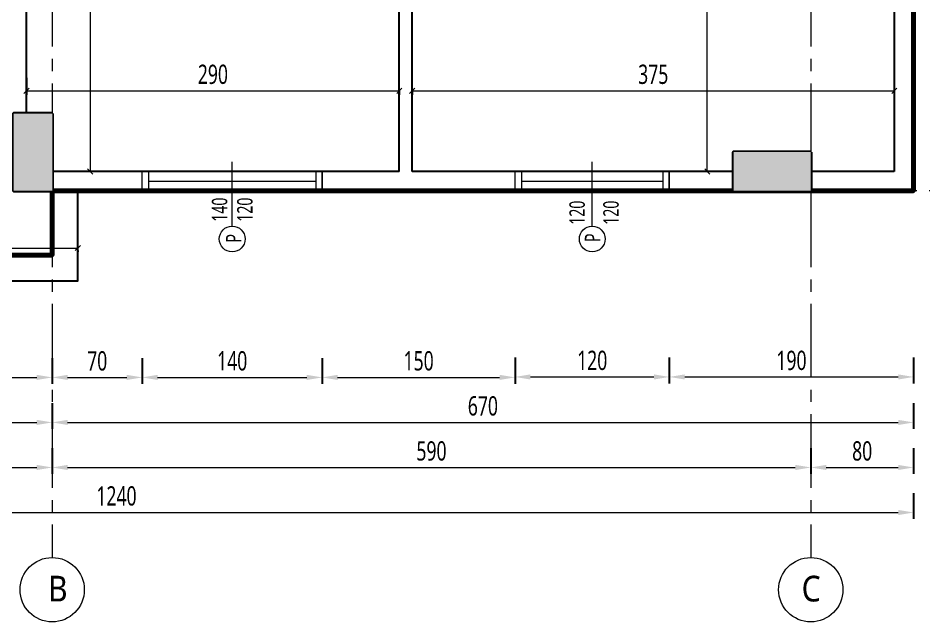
# Model space of a CAD drawing. Header units: metres. Extents: x 14968 to 56958, y -40276 to -31129.
# Drawn here: x 33720 to 34425, y -36730 to -36261 of the extents above; entities that cross this region are included whole.
import ezdxf
from ezdxf.enums import TextEntityAlignment as Align

# ---------------------------------------------------------------- set-up
doc = ezdxf.new("R2010")
doc.units = ezdxf.units.M
doc.linetypes.add('CENTER2', pattern=[28.575, 19.05, -3.175, 3.175, -3.175])
doc.layers.get('Defpoints').update_dxf_attribs({"lineweight": 9})
for name, color, linetype, lineweight, true_color in [('A AKS', 7, 'CENTER2', 9, 0x848484), ('A AKS DAİRE', 7, 'Continuous', 9, 0x848484), ('A AKS YAZI', 7, 'CENTER2', 9, 0x848484)]:
    doc.layers.add(name, color=color, linetype=linetype, lineweight=lineweight, true_color=true_color)
doc.layers.add('A ALAN BRÜT', color=5, linetype='Continuous', lineweight=60, plot=False)
doc.layers.add('A ALAN NET', color=140, linetype='Continuous', lineweight=13, plot=False)
for name, color, linetype, lineweight in [('A DUVAR', 7, 'Continuous', 25), ('A KOLON', 1, 'Continuous', 50), ('A KOLON TARAMA', 1, 'Continuous', 15), ('A PENCERE', 140, 'Continuous', 9), ('A ÖLÇÜ DIŞ', 31, 'Continuous', 13), ('A ÖLÇÜ İÇ', 31, 'Continuous', 13)]:
    doc.layers.add(name, color=color, linetype=linetype, lineweight=lineweight)
doc.styles.add('HİB Segoe Semilight .7', font='segoeuisl.ttf', dxfattribs={"width": 0.7})
doc.styles.add('HİB Segoe Semilight .95', font='segoeuisl.ttf', dxfattribs={"width": 0.9})
doc.dimstyles.new('HİB DIŞ', dxfattribs={"dimtxt": 15, "dimasz": 12, "dimexe": 5, "dimexo": 30, "dimgap": 5, "dimtad": 1, "dimdec": 0, "dimzin": 0, "dimdsep": 46, "dimtxsty": 'HİB Segoe Semilight .7', "dimcen": 0.09, "dimclrd": 256, "dimclre": 256, "dimclrt": 256, "dimadec": 0, "dimazin": 0, "dimtfac": 1, "dimtdec": 4, "dimtix": 1, "dimtmove": 0, "dimatfit": 3, "dimfxl": 15, "dimfxlon": 1, "dimtvp": 1, "dimtolj": 1, "dimtzin": 0, "dimlwd": -1, "dimlwe": -3, "dimarcsym": 0})
doc.dimstyles.new('HİB İÇ', dxfattribs={"dimtxt": 15, "dimasz": 18, "dimexe": 3, "dimexo": 10, "dimgap": 5, "dimtad": 1, "dimdec": 0, "dimzin": 0, "dimdsep": 46, "dimtxsty": 'HİB Segoe Semilight .7', "dimblk": 'NONE', "dimblk1": 'NONE', "dimblk2": 'NONE', "dimtsz": 2, "dimcen": 0.09, "dimclrd": 256, "dimclre": 256, "dimclrt": 256, "dimadec": 0, "dimazin": 0, "dimtfac": 1, "dimtdec": 4, "dimtix": 1, "dimtofl": 0, "dimtmove": 0, "dimatfit": 3, "dimfxl": 10, "dimfxlon": 1, "dimtvp": 1, "dimtolj": 1, "dimtzin": 0, "dimlwd": -1, "dimlwe": -3, "dimarcsym": 0})

# ---------------------------------------------------------------- blocks, each defined once
blk = doc.blocks.new('*D100')
at = {"layer": 'A ÖLÇÜ DIŞ', "lineweight": -3, "ltscale": 0.5}
for p, q in [((34492.9, -36064.94), (34512.9, -36064.94)), ((34492.9, -36394.94), (34512.9, -36394.94))]:
    blk.add_line(p, q, dxfattribs=at)
at = {"layer": 'A ÖLÇÜ DIŞ', "ltscale": 0.5}
blk.add_line((34507.9, -36382.94), (34507.9, -36076.94), dxfattribs=at)
at = {"layer": 'A ÖLÇÜ DIŞ'}
for points in [[(34509.9, -36076.94), (34505.9, -36076.94), (34507.9, -36064.94)], [(34505.9, -36382.94), (34509.9, -36382.94), (34507.9, -36394.94)]]:
    blk.add_solid(points, dxfattribs=at)
at = {"layer": 'Defpoints', "color": 0}
for p in [(34416.7, -36064.94), (34507.9, -36064.94), (34416.7, -36394.94)]:
    blk.add_point(p, dxfattribs=at)
at = {"layer": 'A ÖLÇÜ DIŞ', "ltscale": 0.5, "insert": (34495.14, -36229.94), "char_height": 15, "attachment_point": 5, "rotation": 90, "style": 'HİB Segoe Semilight .7'}
blk.add_mtext('\\A1;330', dxfattribs=at)
blk = doc.blocks.new('PEN 120x140')
at = {"layer": 'A PENCERE'}
for p, q in [((215.29, 71.44), (215.29, 211.44)), ((215.29, 211.44), (230.29, 211.44)), ((230.29, 211.44), (230.29, 71.44)), ((222.79, 206.44), (222.79, 76.44)), ((230.29, 71.44), (215.29, 71.44))]:
    blk.add_line(p, q, dxfattribs=at)
at = {"layer": 'A PENCERE', "color": 7}
blk.add_line((187.79, 141.44), (237.79, 141.44), dxfattribs=at)
at = {"layer": 'A PENCERE'}
for points in [[(230.29, 211.44), (230.29, 206.44), (215.29, 206.44), (215.29, 211.44)], [(230.29, 71.44), (230.29, 76.44), (215.29, 76.44), (215.29, 71.44)]]:
    blk.add_lwpolyline(points, close=True, dxfattribs=at)
at = {"layer": 'A PENCERE', "color": 7}
blk.add_circle((177.79, 141.44), 10, dxfattribs=at)
at = {"layer": 'A PENCERE', "color": 7, "style": 'HİB Segoe Semilight .7', "width": 0.7}
for tag, p in [('GEN', (200.59, 145.27)), ('P', (178.35, 134.26)), ('YÜK', (200.59, 125.61))]:
    blk.add_attdef(tag, text='', height=12, dxfattribs=at).set_placement(p, align=Align.CENTER)
blk = doc.blocks.new('*D58')
at = {"layer": 'A ÖLÇÜ İÇ', "lineweight": -3, "ltscale": 0.5}
for p, q in [((33726.7, -36307.29), (33726.7, -36320.29)), ((34016.7, -36317.29), (34016.7, -36320.29))]:
    blk.add_line(p, q, dxfattribs=at)
at = {"layer": 'A ÖLÇÜ İÇ', "ltscale": 0.5}
for p, q in [((33728.7, -36315.29), (33724.7, -36319.29)), ((34014.7, -36319.29), (34018.7, -36315.29)), ((33726.7, -36317.29), (34016.7, -36317.29))]:
    blk.add_line(p, q, dxfattribs=at)
at = {"layer": 'Defpoints', "color": 0}
for p in [(33726.7, -36288.29), (34016.7, -36307.29), (34016.7, -36317.29)]:
    blk.add_point(p, dxfattribs=at)
at = {"layer": 'A ÖLÇÜ İÇ', "ltscale": 0.5, "insert": (33871.7, -36304.53), "char_height": 15, "attachment_point": 5, "style": 'HİB Segoe Semilight .7'}
blk.add_mtext('\\A1;290', dxfattribs=at)
blk = doc.blocks.new('_None')
blk = doc.blocks.new('*D94')
at = {"layer": 'A ÖLÇÜ DIŞ', "lineweight": -3, "ltscale": 0.5}
for p, q in [((33746.7, -36595.01), (33746.7, -36615.01)), ((34336.7, -36595.01), (34336.7, -36615.01))]:
    blk.add_line(p, q, dxfattribs=at)
at = {"layer": 'A ÖLÇÜ DIŞ', "ltscale": 0.5}
blk.add_line((33758.7, -36610.01), (34324.7, -36610.01), dxfattribs=at)
at = {"layer": 'A ÖLÇÜ DIŞ'}
for points in [[(33758.7, -36608.01), (33758.7, -36612.01), (33746.7, -36610.01)], [(34324.7, -36612.01), (34324.7, -36608.01), (34336.7, -36610.01)]]:
    blk.add_solid(points, dxfattribs=at)
at = {"layer": 'Defpoints', "color": 0}
for p in [(34336.7, -36394.94), (33746.7, -36444.94), (34336.7, -36610.01)]:
    blk.add_point(p, dxfattribs=at)
at = {"layer": 'A ÖLÇÜ DIŞ', "ltscale": 0.5, "insert": (34041.7, -36597.25), "char_height": 15, "attachment_point": 5, "style": 'HİB Segoe Semilight .7'}
blk.add_mtext('\\A1;590', dxfattribs=at)
blk = doc.blocks.new('*D89')
at = {"layer": 'A ÖLÇÜ DIŞ', "lineweight": -3, "ltscale": 0.5, "transparency": 16777216}
for p, q in [((33816.7, -36525.01), (33816.7, -36545.01)), ((33956.7, -36525.01), (33956.7, -36545.01))]:
    blk.add_line(p, q, dxfattribs=at)
at = {"layer": 'A ÖLÇÜ DIŞ', "ltscale": 0.5, "transparency": 16777216}
blk.add_line((33828.7, -36540.01), (33944.7, -36540.01), dxfattribs=at)
at = {"layer": 'A ÖLÇÜ DIŞ', "transparency": 16777216}
for points in [[(33828.7, -36538.01), (33828.7, -36542.01), (33816.7, -36540.01)], [(33944.7, -36542.01), (33944.7, -36538.01), (33956.7, -36540.01)]]:
    blk.add_solid(points, dxfattribs=at)
at = {"layer": 'Defpoints', "color": 0, "transparency": 16777216}
for p in [(33816.7, -36394.94), (33956.7, -36394.94), (33956.7, -36540.01)]:
    blk.add_point(p, dxfattribs=at)
at = {"layer": 'A ÖLÇÜ DIŞ', "ltscale": 0.5, "transparency": 16777216, "insert": (33886.7, -36527.22), "char_height": 15, "attachment_point": 5, "style": 'HİB Segoe Semilight .7'}
blk.add_mtext('\\A1;140', dxfattribs=at)
blk = doc.blocks.new('*D88')
at = {"layer": 'A ÖLÇÜ DIŞ', "lineweight": -3, "ltscale": 0.5}
for p, q in [((33746.7, -36525.01), (33746.7, -36545.01)), ((33816.7, -36525.01), (33816.7, -36545.01))]:
    blk.add_line(p, q, dxfattribs=at)
at = {"layer": 'A ÖLÇÜ DIŞ', "ltscale": 0.5}
blk.add_line((33758.7, -36540.01), (33804.7, -36540.01), dxfattribs=at)
at = {"layer": 'A ÖLÇÜ DIŞ'}
for points in [[(33758.7, -36538.01), (33758.7, -36542.01), (33746.7, -36540.01)], [(33804.7, -36542.01), (33804.7, -36538.01), (33816.7, -36540.01)]]:
    blk.add_solid(points, dxfattribs=at)
at = {"layer": 'Defpoints', "color": 0}
for p in [(33816.7, -36394.94), (33746.7, -36444.94), (33816.7, -36540.01)]:
    blk.add_point(p, dxfattribs=at)
at = {"layer": 'A ÖLÇÜ DIŞ', "ltscale": 0.5, "insert": (33781.7, -36527.26), "char_height": 15, "attachment_point": 5, "style": 'HİB Segoe Semilight .7'}
blk.add_mtext('\\A1;70', dxfattribs=at)
blk = doc.blocks.new('*D60')
at = {"layer": 'A ÖLÇÜ İÇ', "lineweight": -3, "ltscale": 0.5}
for p, q in [((34401.7, -36309.29), (34401.7, -36314.29)), ((34026.7, -36315.79), (34026.7, -36320.29))]:
    blk.add_line(p, q, dxfattribs=at)
at = {"layer": 'A ÖLÇÜ İÇ', "ltscale": 0.5}
for p, q in [((34028.7, -36315.29), (34024.7, -36319.29)), ((34399.7, -36319.29), (34403.7, -36315.29)), ((34026.7, -36317.29), (34401.7, -36317.29))]:
    blk.add_line(p, q, dxfattribs=at)
at = {"layer": 'Defpoints', "color": 0}
for p in [(34026.7, -36305.79), (34401.7, -36317.29), (34401.7, -36319.29)]:
    blk.add_point(p, dxfattribs=at)
at = {"layer": 'A ÖLÇÜ İÇ', "ltscale": 0.5, "insert": (34214.2, -36304.53), "char_height": 15, "attachment_point": 5, "style": 'HİB Segoe Semilight .7'}
blk.add_mtext('\\A1;375', dxfattribs=at)
blk = doc.blocks.new('*D111')
at = {"layer": 'A ÖLÇÜ DIŞ', "lineweight": -3, "ltscale": 0.5}
for p, q in [((34567.4, -36394.94), (34587.4, -36394.94)), ((34567.4, -36444.94), (34587.4, -36444.94))]:
    blk.add_line(p, q, dxfattribs=at)
at = {"layer": 'A ÖLÇÜ DIŞ', "ltscale": 0.5}
blk.add_line((34582.4, -36432.94), (34582.4, -36406.94), dxfattribs=at)
at = {"layer": 'A ÖLÇÜ DIŞ'}
for points in [[(34584.4, -36406.94), (34580.4, -36406.94), (34582.4, -36394.94)], [(34580.4, -36432.94), (34584.4, -36432.94), (34582.4, -36444.94)]]:
    blk.add_solid(points, dxfattribs=at)
at = {"layer": 'Defpoints', "color": 0}
for p in [(34451.7, -36394.94), (34582.4, -36394.94), (33746.7, -36444.94)]:
    blk.add_point(p, dxfattribs=at)
at = {"layer": 'A ÖLÇÜ DIŞ', "ltscale": 0.5, "insert": (34569.65, -36419.94), "char_height": 15, "attachment_point": 5, "rotation": 90, "style": 'HİB Segoe Semilight .7'}
blk.add_mtext('\\A1;50', dxfattribs=at)
blk = doc.blocks.new('*D95')
at = {"layer": 'A ÖLÇÜ DIŞ', "lineweight": -3, "ltscale": 0.5}
for p, q in [((34336.7, -36595.01), (34336.7, -36615.01)), ((34416.7, -36595.01), (34416.7, -36615.01))]:
    blk.add_line(p, q, dxfattribs=at)
at = {"layer": 'A ÖLÇÜ DIŞ', "ltscale": 0.5}
blk.add_line((34348.7, -36610.01), (34404.7, -36610.01), dxfattribs=at)
at = {"layer": 'A ÖLÇÜ DIŞ'}
for points in [[(34348.7, -36608.01), (34348.7, -36612.01), (34336.7, -36610.01)], [(34404.7, -36612.01), (34404.7, -36608.01), (34416.7, -36610.01)]]:
    blk.add_solid(points, dxfattribs=at)
at = {"layer": 'Defpoints', "color": 0}
for p in [(34336.7, -36394.94), (34416.7, -36394.94), (34416.7, -36610.01)]:
    blk.add_point(p, dxfattribs=at)
at = {"layer": 'A ÖLÇÜ DIŞ', "ltscale": 0.5, "insert": (34376.7, -36597.26), "char_height": 15, "attachment_point": 5, "style": 'HİB Segoe Semilight .7'}
blk.add_mtext('\\A1;80', dxfattribs=at)
blk = doc.blocks.new('*D92')
at = {"layer": 'A ÖLÇÜ DIŞ', "lineweight": -3, "ltscale": 0.5}
for p, q in [((33746.7, -36560.01), (33746.7, -36580.01)), ((34416.7, -36560.01), (34416.7, -36580.01))]:
    blk.add_line(p, q, dxfattribs=at)
at = {"layer": 'A ÖLÇÜ DIŞ', "ltscale": 0.5}
blk.add_line((33758.7, -36575.01), (34404.7, -36575.01), dxfattribs=at)
at = {"layer": 'A ÖLÇÜ DIŞ'}
for points in [[(33758.7, -36573.01), (33758.7, -36577.01), (33746.7, -36575.01)], [(34404.7, -36577.01), (34404.7, -36573.01), (34416.7, -36575.01)]]:
    blk.add_solid(points, dxfattribs=at)
at = {"layer": 'Defpoints', "color": 0}
for p in [(34416.7, -36394.94), (33746.7, -36444.94), (34416.7, -36575.01)]:
    blk.add_point(p, dxfattribs=at)
at = {"layer": 'A ÖLÇÜ DIŞ', "ltscale": 0.5, "insert": (34081.7, -36562.25), "char_height": 15, "attachment_point": 5, "style": 'HİB Segoe Semilight .7'}
blk.add_mtext('\\A1;670', dxfattribs=at)
blk = doc.blocks.new('*D90')
at = {"layer": 'A ÖLÇÜ DIŞ', "lineweight": -3, "ltscale": 0.5}
for p, q in [((33956.7, -36525.01), (33956.7, -36545.01)), ((34106.71, -36525.01), (34106.71, -36545.01))]:
    blk.add_line(p, q, dxfattribs=at)
at = {"layer": 'A ÖLÇÜ DIŞ', "ltscale": 0.5}
blk.add_line((33968.7, -36540.01), (34094.71, -36540.01), dxfattribs=at)
at = {"layer": 'A ÖLÇÜ DIŞ'}
for points in [[(33968.7, -36538.01), (33968.7, -36542.01), (33956.7, -36540.01)], [(34094.71, -36542.01), (34094.71, -36538.01), (34106.71, -36540.01)]]:
    blk.add_solid(points, dxfattribs=at)
at = {"layer": 'Defpoints', "color": 0}
for p in [(33956.7, -36394.94), (34106.71, -36395.29), (34106.71, -36540.01)]:
    blk.add_point(p, dxfattribs=at)
at = {"layer": 'A ÖLÇÜ DIŞ', "ltscale": 0.5, "insert": (34031.7, -36527.22), "char_height": 15, "attachment_point": 5, "style": 'HİB Segoe Semilight .7'}
blk.add_mtext('\\A1;150', dxfattribs=at)
blk = doc.blocks.new('*D74')
at = {"layer": 'A ÖLÇÜ İÇ', "lineweight": -3, "ltscale": 0.5}
for p, q in [((33785.74, -36079.99), (33773.24, -36079.99)), ((33786.24, -36379.94), (33773.24, -36379.94))]:
    blk.add_line(p, q, dxfattribs=at)
at = {"layer": 'A ÖLÇÜ İÇ', "ltscale": 0.5}
for p, q in [((33778.24, -36081.99), (33774.24, -36077.99)), ((33776.24, -36079.99), (33776.24, -36379.94)), ((33774.24, -36377.94), (33778.24, -36381.94))]:
    blk.add_line(p, q, dxfattribs=at)
at = {"layer": 'Defpoints', "color": 0}
for p in [(33795.74, -36079.99), (33776.24, -36379.94), (33818.24, -36379.94)]:
    blk.add_point(p, dxfattribs=at)
at = {"layer": 'A ÖLÇÜ İÇ', "ltscale": 0.5, "insert": (33763.49, -36229.96), "char_height": 15, "attachment_point": 5, "rotation": 90, "style": 'HİB Segoe Semilight .7'}
blk.add_mtext('\\A1;300', dxfattribs=at)
blk = doc.blocks.new('*D70')
at = {"layer": 'A ÖLÇÜ İÇ', "lineweight": -3, "ltscale": 0.5}
for p, q in [((34266.24, -36079.94), (34253.24, -36079.94)), ((34266.24, -36379.94), (34253.24, -36379.94))]:
    blk.add_line(p, q, dxfattribs=at)
at = {"layer": 'A ÖLÇÜ İÇ', "ltscale": 0.5}
for p, q in [((34258.24, -36081.94), (34254.24, -36077.94)), ((34256.24, -36379.94), (34256.24, -36079.94)), ((34254.24, -36377.94), (34258.24, -36381.94))]:
    blk.add_line(p, q, dxfattribs=at)
at = {"layer": 'Defpoints', "color": 0}
for p in [(34256.24, -36079.94), (34336.7, -36079.94), (34335.74, -36379.94)]:
    blk.add_point(p, dxfattribs=at)
at = {"layer": 'A ÖLÇÜ İÇ', "ltscale": 0.5, "insert": (34243.49, -36229.94), "char_height": 15, "attachment_point": 5, "rotation": 90, "style": 'HİB Segoe Semilight .7'}
blk.add_mtext('\\A1;300', dxfattribs=at)
blk = doc.blocks.new('*D116')
at = {"layer": 'A ÖLÇÜ DIŞ', "lineweight": -3, "ltscale": 0.5}
for p, q in [((34602.4, -35174.94), (34622.4, -35174.94)), ((34602.4, -36444.94), (34622.4, -36444.94))]:
    blk.add_line(p, q, dxfattribs=at)
at = {"layer": 'A ÖLÇÜ DIŞ', "ltscale": 0.5}
blk.add_line((34617.4, -36432.94), (34617.4, -35186.94), dxfattribs=at)
at = {"layer": 'A ÖLÇÜ DIŞ'}
for points in [[(34619.4, -35186.94), (34615.4, -35186.94), (34617.4, -35174.94)], [(34615.4, -36432.94), (34619.4, -36432.94), (34617.4, -36444.94)]]:
    blk.add_solid(points, dxfattribs=at)
at = {"layer": 'Defpoints', "color": 0}
for p in [(33746.7, -35174.94), (34617.4, -35174.94), (33746.7, -36444.94)]:
    blk.add_point(p, dxfattribs=at)
at = {"layer": 'A ÖLÇÜ DIŞ', "ltscale": 0.5, "insert": (34604.61, -35809.94), "char_height": 15, "attachment_point": 5, "rotation": 90, "style": 'HİB Segoe Semilight .7'}
blk.add_mtext('\\A1;1270', dxfattribs=at)
blk = doc.blocks.new('*D112')
at = {"layer": 'A ÖLÇÜ DIŞ', "lineweight": -3, "ltscale": 0.5}
for p, q in [((34567.4, -35949.94), (34587.4, -35949.94)), ((34567.4, -36394.94), (34587.4, -36394.94))]:
    blk.add_line(p, q, dxfattribs=at)
at = {"layer": 'A ÖLÇÜ DIŞ', "ltscale": 0.5}
blk.add_line((34582.4, -36382.94), (34582.4, -35961.94), dxfattribs=at)
at = {"layer": 'A ÖLÇÜ DIŞ'}
for points in [[(34584.4, -35961.94), (34580.4, -35961.94), (34582.4, -35949.94)], [(34580.4, -36382.94), (34584.4, -36382.94), (34582.4, -36394.94)]]:
    blk.add_solid(points, dxfattribs=at)
at = {"layer": 'Defpoints', "color": 0}
for p in [(34368.26, -35949.94), (34582.4, -35949.94), (34451.7, -36394.94)]:
    blk.add_point(p, dxfattribs=at)
at = {"layer": 'A ÖLÇÜ DIŞ', "ltscale": 0.5, "insert": (34569.77, -36172.44), "char_height": 15, "attachment_point": 5, "rotation": 90, "style": 'HİB Segoe Semilight .7'}
blk.add_mtext('\\A1;445', dxfattribs=at)
blk = doc.blocks.new('*D107')
at = {"layer": 'A ÖLÇÜ DIŞ', "lineweight": -3, "ltscale": 0.5}
for p, q in [((34529.4, -36064.94), (34549.4, -36064.94)), ((34529.4, -36394.94), (34549.4, -36394.94))]:
    blk.add_line(p, q, dxfattribs=at)
at = {"layer": 'A ÖLÇÜ DIŞ', "ltscale": 0.5}
blk.add_line((34544.4, -36382.94), (34544.4, -36076.94), dxfattribs=at)
at = {"layer": 'A ÖLÇÜ DIŞ'}
for points in [[(34546.4, -36076.94), (34542.4, -36076.94), (34544.4, -36064.94)], [(34542.4, -36382.94), (34546.4, -36382.94), (34544.4, -36394.94)]]:
    blk.add_solid(points, dxfattribs=at)
at = {"layer": 'Defpoints', "color": 0}
for p in [(34416.7, -36064.94), (34544.4, -36064.94), (34451.7, -36394.94)]:
    blk.add_point(p, dxfattribs=at)
at = {"layer": 'A ÖLÇÜ DIŞ', "ltscale": 0.5, "insert": (34531.64, -36229.94), "char_height": 15, "attachment_point": 5, "rotation": 90, "style": 'HİB Segoe Semilight .7'}
blk.add_mtext('\\A1;330', dxfattribs=at)
blk = doc.blocks.new('*D134')
at = {"layer": 'A ÖLÇÜ DIŞ', "lineweight": -3, "ltscale": 0.5}
for p, q in [((33100.5, -36269.94), (33080.5, -36269.94)), ((33100.5, -36394.94), (33080.5, -36394.94))]:
    blk.add_line(p, q, dxfattribs=at)
at = {"layer": 'A ÖLÇÜ DIŞ', "ltscale": 0.5}
blk.add_line((33085.5, -36382.94), (33085.5, -36281.94), dxfattribs=at)
at = {"layer": 'A ÖLÇÜ DIŞ'}
for points in [[(33087.5, -36281.94), (33083.5, -36281.94), (33085.5, -36269.94)], [(33083.5, -36382.94), (33087.5, -36382.94), (33085.5, -36394.94)]]:
    blk.add_solid(points, dxfattribs=at)
at = {"layer": 'Defpoints', "color": 0}
for p in [(33085.5, -36269.94), (33191.7, -36269.94), (33866.7, -36394.94)]:
    blk.add_point(p, dxfattribs=at)
at = {"layer": 'A ÖLÇÜ DIŞ', "ltscale": 0.5, "insert": (33072.71, -36332.44), "char_height": 15, "attachment_point": 5, "rotation": 90, "style": 'HİB Segoe Semilight .7'}
blk.add_mtext('\\A1;125', dxfattribs=at)
blk = doc.blocks.new('*D96')
at = {"layer": 'A ÖLÇÜ DIŞ', "lineweight": -3, "ltscale": 0.5}
for p, q in [((33176.7, -36630.01), (33176.7, -36650.01)), ((34416.7, -36630.01), (34416.7, -36650.01))]:
    blk.add_line(p, q, dxfattribs=at)
at = {"layer": 'A ÖLÇÜ DIŞ', "ltscale": 0.5}
blk.add_line((33188.7, -36645.01), (34404.7, -36645.01), dxfattribs=at)
at = {"layer": 'A ÖLÇÜ DIŞ'}
for points in [[(33188.7, -36643.01), (33188.7, -36647.01), (33176.7, -36645.01)], [(34404.7, -36647.01), (34404.7, -36643.01), (34416.7, -36645.01)]]:
    blk.add_solid(points, dxfattribs=at)
at = {"layer": 'Defpoints', "color": 0}
for p in [(34416.7, -36394.94), (33176.7, -36479.94), (34416.7, -36645.01)]:
    blk.add_point(p, dxfattribs=at)
at = {"layer": 'A ÖLÇÜ DIŞ', "ltscale": 0.5, "insert": (33796.7, -36632.22), "char_height": 15, "attachment_point": 5, "style": 'HİB Segoe Semilight .7'}
blk.add_mtext('\\A1;1240', dxfattribs=at)
blk = doc.blocks.new('*D93')
at = {"layer": 'A ÖLÇÜ DIŞ', "lineweight": -3, "ltscale": 0.5}
for p, q in [((33176.7, -36595.01), (33176.7, -36615.01)), ((33746.7, -36595.01), (33746.7, -36615.01))]:
    blk.add_line(p, q, dxfattribs=at)
at = {"layer": 'A ÖLÇÜ DIŞ', "ltscale": 0.5}
blk.add_line((33188.7, -36610.01), (33734.7, -36610.01), dxfattribs=at)
at = {"layer": 'A ÖLÇÜ DIŞ'}
for points in [[(33188.7, -36608.01), (33188.7, -36612.01), (33176.7, -36610.01)], [(33734.7, -36612.01), (33734.7, -36608.01), (33746.7, -36610.01)]]:
    blk.add_solid(points, dxfattribs=at)
at = {"layer": 'Defpoints', "color": 0}
for p in [(33746.7, -36444.94), (33176.7, -36479.94), (33746.7, -36610.01)]:
    blk.add_point(p, dxfattribs=at)
at = {"layer": 'A ÖLÇÜ DIŞ', "ltscale": 0.5, "insert": (33461.7, -36597.26), "char_height": 15, "attachment_point": 5, "style": 'HİB Segoe Semilight .7'}
blk.add_mtext('\\A1;570', dxfattribs=at)
blk = doc.blocks.new('*D91')
at = {"layer": 'A ÖLÇÜ DIŞ', "lineweight": -3, "ltscale": 0.5}
for p, q in [((33176.7, -36560.01), (33176.7, -36580.01)), ((33746.7, -36560.01), (33746.7, -36580.01))]:
    blk.add_line(p, q, dxfattribs=at)
at = {"layer": 'A ÖLÇÜ DIŞ', "ltscale": 0.5}
blk.add_line((33188.7, -36575.01), (33734.7, -36575.01), dxfattribs=at)
at = {"layer": 'A ÖLÇÜ DIŞ'}
for points in [[(33188.7, -36573.01), (33188.7, -36577.01), (33176.7, -36575.01)], [(33734.7, -36577.01), (33734.7, -36573.01), (33746.7, -36575.01)]]:
    blk.add_solid(points, dxfattribs=at)
at = {"layer": 'Defpoints', "color": 0}
for p in [(33746.7, -36444.94), (33176.7, -36479.94), (33746.7, -36575.01)]:
    blk.add_point(p, dxfattribs=at)
at = {"layer": 'A ÖLÇÜ DIŞ', "ltscale": 0.5, "insert": (33461.7, -36562.26), "char_height": 15, "attachment_point": 5, "style": 'HİB Segoe Semilight .7'}
blk.add_mtext('\\A1;570', dxfattribs=at)
blk = doc.blocks.new('*D87')
at = {"layer": 'A ÖLÇÜ DIŞ', "lineweight": -3, "ltscale": 0.5}
for p, q in [((33566.7, -36525.01), (33566.7, -36545.01)), ((33746.7, -36525.01), (33746.7, -36545.01))]:
    blk.add_line(p, q, dxfattribs=at)
at = {"layer": 'A ÖLÇÜ DIŞ', "ltscale": 0.5}
blk.add_line((33578.7, -36540.01), (33734.7, -36540.01), dxfattribs=at)
at = {"layer": 'A ÖLÇÜ DIŞ'}
for points in [[(33578.7, -36538.01), (33578.7, -36542.01), (33566.7, -36540.01)], [(33734.7, -36542.01), (33734.7, -36538.01), (33746.7, -36540.01)]]:
    blk.add_solid(points, dxfattribs=at)
at = {"layer": 'Defpoints', "color": 0}
for p in [(33566.7, -36444.94), (33746.7, -36444.94), (33746.7, -36540.01)]:
    blk.add_point(p, dxfattribs=at)
at = {"layer": 'A ÖLÇÜ DIŞ', "ltscale": 0.5, "insert": (33656.7, -36527.22), "char_height": 15, "attachment_point": 5, "style": 'HİB Segoe Semilight .7'}
blk.add_mtext('\\A1;180', dxfattribs=at)
blk = doc.blocks.new('*D1536')
at = {"layer": 'A ÖLÇÜ İÇ', "ltscale": 0.5}
for p, q in [((33568.7, -36437.47), (33564.7, -36441.47)), ((33566.7, -36439.47), (33766.7, -36439.47)), ((33764.7, -36441.47), (33768.7, -36437.47))]:
    blk.add_line(p, q, dxfattribs=at)
at = {"layer": 'A ÖLÇÜ İÇ', "lineweight": -3, "ltscale": 0.5}
for p, q in [((33566.7, -36441.32), (33566.7, -36442.47)), ((33766.7, -36441.32), (33766.7, -36442.47))]:
    blk.add_line(p, q, dxfattribs=at)
at = {"layer": 'Defpoints', "color": 0}
for p in [(33566.7, -36431.32), (33766.7, -36431.32), (33766.7, -36439.47)]:
    blk.add_point(p, dxfattribs=at)
at = {"layer": 'A ÖLÇÜ İÇ', "ltscale": 0.5, "insert": (33666.7, -36426.72), "char_height": 15, "attachment_point": 5, "style": 'HİB Segoe Semilight .7'}
blk.add_mtext('\\A1;200', dxfattribs=at)
blk = doc.blocks.new('*D2462')
at = {"layer": 'A ÖLÇÜ DIŞ', "lineweight": -3, "ltscale": 0.5}
for p, q in [((34106.71, -36524.66), (34106.71, -36544.66)), ((34226.71, -36524.66), (34226.71, -36544.66))]:
    blk.add_line(p, q, dxfattribs=at)
at = {"layer": 'A ÖLÇÜ DIŞ', "ltscale": 0.5}
blk.add_line((34118.71, -36539.66), (34214.71, -36539.66), dxfattribs=at)
at = {"layer": 'A ÖLÇÜ DIŞ'}
for points in [[(34118.71, -36537.66), (34118.71, -36541.66), (34106.71, -36539.66)], [(34214.71, -36541.66), (34214.71, -36537.66), (34226.71, -36539.66)]]:
    blk.add_solid(points, dxfattribs=at)
at = {"layer": 'Defpoints', "color": 0}
for p in [(34106.71, -36394.94), (34226.71, -36394.94), (34226.71, -36539.66)]:
    blk.add_point(p, dxfattribs=at)
at = {"layer": 'A ÖLÇÜ DIŞ', "ltscale": 0.5, "insert": (34166.71, -36526.86), "char_height": 15, "attachment_point": 5, "style": 'HİB Segoe Semilight .7'}
blk.add_mtext('\\A1;120', dxfattribs=at)
blk = doc.blocks.new('*D2463')
at = {"layer": 'A ÖLÇÜ DIŞ', "lineweight": -3, "ltscale": 0.5}
for p, q in [((34226.71, -36524.66), (34226.71, -36544.66)), ((34416.7, -36524.66), (34416.7, -36544.66))]:
    blk.add_line(p, q, dxfattribs=at)
at = {"layer": 'A ÖLÇÜ DIŞ', "ltscale": 0.5}
blk.add_line((34238.71, -36539.66), (34404.7, -36539.66), dxfattribs=at)
at = {"layer": 'A ÖLÇÜ DIŞ'}
for points in [[(34238.71, -36537.66), (34238.71, -36541.66), (34226.71, -36539.66)], [(34404.7, -36541.66), (34404.7, -36537.66), (34416.7, -36539.66)]]:
    blk.add_solid(points, dxfattribs=at)
at = {"layer": 'Defpoints', "color": 0}
for p in [(34226.71, -36394.94), (34416.7, -36394.94), (34416.7, -36539.66)]:
    blk.add_point(p, dxfattribs=at)
at = {"layer": 'A ÖLÇÜ DIŞ', "ltscale": 0.5, "insert": (34321.7, -36526.86), "char_height": 15, "attachment_point": 5, "style": 'HİB Segoe Semilight .7'}
blk.add_mtext('\\A1;190', dxfattribs=at)
blk = doc.blocks.new('AKS YENİ')
at = {"layer": 'A AKS', "ltscale": 3}
for p, q in [((570, 285.07), (570, -1455.07)), ((1160, 285.07), (1160, -1455.07)), ((1480.7, -1170), (-235.7, -1170))]:
    blk.add_line(p, q, dxfattribs=at)
at = {"layer": 'A AKS DAİRE', "ltscale": 3}
for centre in [(570, -1480.07), (1160, -1480.07)]:
    blk.add_circle(centre, 25, dxfattribs=at)
at = {"layer": 'A AKS YAZI', "ltscale": 100, "char_height": 20, "width": 27.7956, "attachment_point": 1, "style": 'HİB Segoe Semilight .95'}
for s, insert in [('B', (566.73, -1469.23)), ('C', (1152.87, -1469.23))]:
    blk.add_mtext(s, dxfattribs=dict(at, insert=insert))
blk = doc.blocks.new('KOLON YENİ')
at = {"layer": 'A KOLON', "ltscale": 100}
for points in [[(570, -1110), (540, -1110), (540, -1170), (570, -1170)], [(1160, -1140), (1160, -1170), (1100, -1170), (1100, -1140)]]:
    blk.add_lwpolyline(points, close=True, dxfattribs=at)
at = {"ltscale": 0.5}
for points in [[(570, -1170), (540, -1170), (540, -1110), (570, -1110)], [(1100, -1140), (1100, -1170), (1160, -1170), (1160, -1140)]]:
    blk.add_wipeout(points, dxfattribs=at).dxf.layer = 'A KOLON'
at = {"layer": 'A KOLON TARAMA', "ltscale": 100, "transparency": 33554687}
h = blk.add_hatch(dxfattribs=at)
h.set_pattern_fill('ANSI33-METRIC', color=256)
h.set_pattern_definition([(45, (-1e-11, -1170), (-4.490128, 4.490128), []), (45, (4.49, -1170), (-4.490128, 4.490128), [3.175, -1.5875])])
h.paths.add_polyline_path([(1160, -1140), (1160, -1170), (1100, -1170), (1100, -1140)])
h.paths.add_polyline_path([(1130, -664.95), (1160, -664.95), (1160, -725), (1130, -725)])
h.paths.add_polyline_path([(60, -695), (60, -725), (0, -725), (0, -695)])
h.paths.add_polyline_path([(0, -1110), (30, -1110), (30, -1170), (0, -1170)])
h.paths.add_polyline_path([(540, -1110), (570, -1110), (570, -1170), (540, -1170)])

msp = doc.modelspace()

# ---------------------------------------------------------------- linework, layer by layer
at = {"layer": 'A ALAN BRÜT', "ltscale": 0.5}
for points in [[(34416.7, -35224.94), (34416.7, -35554.94), (34336.7, -35554.94), (34336.7, -36064.94), (34416.7, -36064.94), (34416.7, -36394.94), (33746.7, -36394.94), (33746.7, -36444.94), (33176.7, -36444.94), (33176.7, -35919.94), (33426.7, -35919.94), (33426.7, -35699.94), (33176.7, -35699.94), (33176.7, -35174.94), (33746.7, -35174.94), (33746.7, -35224.94)], [(34416.7, -35224.94), (34416.7, -35554.94), (34336.7, -35554.94), (34336.7, -36064.94), (34416.7, -36064.94), (34416.7, -36394.94), (33746.7, -36394.94), (33746.7, -36444.94), (33176.7, -36444.94), (33176.7, -35919.94), (33426.7, -35919.94), (33426.7, -35699.94), (33176.7, -35699.94), (33176.7, -35174.94), (33746.7, -35174.94), (33746.7, -35224.94)], [(33176.7, -36444.94), (33746.7, -36444.94), (33746.7, -36394.94), (34416.7, -36394.94), (34416.7, -36064.94), (34336.7, -36064.94), (34336.7, -35809.94), (34121.7, -35809.94), (34121.7, -35924.94), (33901.7, -35924.94), (33901.7, -35949.94), (33866.7, -35949.94), (33866.7, -35949.94), (33486.7, -35949.94), (33486.7, -35949.94), (33426.7, -35949.94), (33426.7, -35919.94), (33176.7, -35919.94)]]:
    msp.add_lwpolyline(points, close=True, dxfattribs=at)
at = {"layer": 'A ALAN NET'}
for points in [[(33726.7, -36379.94), (34016.7, -36379.94), (34016.7, -36079.99), (33726.7, -36079.99)], [(34026.7, -36379.94), (34401.7, -36379.94), (34401.7, -36079.94), (34321.7, -36079.94), (34321.7, -36079.99), (34026.7, -36079.99)]]:
    msp.add_lwpolyline(points, close=True, dxfattribs=at)
at = {"layer": 'A ALAN NET', "ltscale": 0.5}
msp.add_lwpolyline([(33716.7, -36379.94), (33716.7, -36394.94), (33746.7, -36394.94), (33746.7, -36444.94), (33566.7, -36444.94), (33566.7, -36379.94)], close=True, dxfattribs=at)
at = {"layer": 'A DUVAR', "ltscale": 0.5}
for p, q in [((33726.7, -36364.94), (33726.7, -36079.99)), ((34016.7, -36379.94), (34016.7, -36079.99)), ((34026.7, -36379.94), (34026.7, -36079.99)), ((34401.7, -36079.94), (34401.7, -36379.94)), ((34016.7, -36379.94), (33726.7, -36379.94)), ((34401.7, -36379.94), (34026.7, -36379.94))]:
    msp.add_line(p, q, dxfattribs=at)
msp.add_lwpolyline([(33546.7, -36444.94), (33546.7, -36464.94), (33766.7, -36464.94), (33766.7, -36394.94)], dxfattribs=at)
at = {"layer": 'A PENCERE', "color": 7}
msp.add_line((34166.71, -36422.44), (34166.71, -36372.44), dxfattribs=at)
at = {"layer": 'A PENCERE'}
for p, q in [((34106.71, -36379.94), (34226.71, -36379.94)), ((34106.71, -36394.94), (34106.71, -36379.94)), ((34226.71, -36379.94), (34226.71, -36394.94)), ((34111.71, -36387.44), (34221.71, -36387.44)), ((34226.71, -36394.94), (34106.71, -36394.94))]:
    msp.add_line(p, q, dxfattribs=at)
for points in [[(34106.71, -36379.94), (34111.71, -36379.94), (34111.71, -36394.94), (34106.71, -36394.94)], [(34226.71, -36379.94), (34221.71, -36379.94), (34221.71, -36394.94), (34226.71, -36394.94)]]:
    msp.add_lwpolyline(points, close=True, dxfattribs=at)
at = {"layer": 'A PENCERE', "color": 7}
msp.add_circle((34166.71, -36432.44), 10, dxfattribs=at)

# ---------------------------------------------------------------- block references
at = {"layer": 'A AKS', "ltscale": 0.5}
msp.add_blockref('AKS YENİ', (33176.7, -35224.94), dxfattribs=at)
at = {"layer": 'A PENCERE', "rotation": 90.00000000000024}
msp.add_blockref('PEN 120x140', (34028.14, -36610.23), dxfattribs=at).add_auto_attribs({'P': 'P', 'YÜK': '120', 'GEN': '140'})

# ---------------------------------------------------------------- texts
at = {"layer": 'A PENCERE', "color": 7, "style": 'HİB Segoe Semilight .7', "width": 0.7}
for tag, p in [('120', (34160.96, -36412.01)), ('120', (34187.3, -36412.01)), ('P', (34172.98, -36431.44))]:
    msp.add_attdef(tag, text='140', height=12, rotation=90, dxfattribs=at).set_placement(p, align=Align.CENTER)

# ---------------------------------------------------------------- dimensions: what is measured, and where the dimension line sits
at = {"layer": 'A ÖLÇÜ DIŞ', "ltscale": 0.5}
for base, p1, p2, picture, middle in [((34617.4, -35174.94), (33746.7, -36444.94), (33746.7, -35174.94), '*D116', (34604.61, -35809.94)), ((34582.4, -35949.94), (34451.7, -36394.94), (34368.26, -35949.94), '*D112', (34569.77, -36172.44)), ((34507.9, -36064.94), (34416.7, -36394.94), (34416.7, -36064.94), '*D100', (34495.14, -36229.94)), ((34544.4, -36064.94), (34451.7, -36394.94), (34416.7, -36064.94), '*D107', (34531.64, -36229.94)), ((33085.5, -36269.94), (33866.7, -36394.94), (33191.7, -36269.94), '*D134', (33072.71, -36332.44)), ((34582.4, -36394.94), (33746.7, -36444.94), (34451.7, -36394.94), '*D111', (34569.65, -36419.94))]:
    dim = msp.add_linear_dim(base=base, p1=p1, p2=p2, angle=90, dimstyle='HİB DIŞ', dxfattribs=at)
    dim.commit()
    dim.dimension.update_dxf_attribs({"geometry": picture, "text_midpoint": middle})
for base, p1, p2, picture, middle in [((34416.7, -36645.01), (33176.7, -36479.94), (34416.7, -36394.94), '*D96', (33796.7, -36632.22)), ((34336.7, -36610.01), (33746.7, -36444.94), (34336.7, -36394.94), '*D94', (34041.7, -36597.25)), ((33816.7, -36540.01), (33746.7, -36444.94), (33816.7, -36394.94), '*D88', (33781.7, -36527.26)), ((34416.7, -36575.01), (33746.7, -36444.94), (34416.7, -36394.94), '*D92', (34081.7, -36562.25)), ((33956.7, -36540.01), (33816.7, -36394.94), (33956.7, -36394.94), '*D89', (33886.7, -36527.22)), ((34106.71, -36540.01), (33956.7, -36394.94), (34106.71, -36395.29), '*D90', (34031.7, -36527.22)), ((34416.7, -36610.01), (34336.7, -36394.94), (34416.7, -36394.94), '*D95', (34376.7, -36597.26)), ((33746.7, -36610.01), (33176.7, -36479.94), (33746.7, -36444.94), '*D93', (33461.7, -36597.26)), ((33746.7, -36575.01), (33176.7, -36479.94), (33746.7, -36444.94), '*D91', (33461.7, -36562.26)), ((33746.7, -36540.01), (33566.7, -36444.94), (33746.7, -36444.94), '*D87', (33656.7, -36527.22))]:
    dim = msp.add_linear_dim(base=base, p1=p1, p2=p2, dimstyle='HİB DIŞ', dxfattribs=at)
    dim.commit()
    dim.dimension.update_dxf_attribs({"geometry": picture, "text_midpoint": middle})
for base, p1, p2, picture, middle in [((34226.71, -36539.66), (34106.71, -36394.94), (34226.71, -36394.94), '*D2462', (34166.71, -36526.86)), ((34416.7, -36539.66), (34226.71, -36394.94), (34416.7, -36394.94), '*D2463', (34321.7, -36526.86))]:
    dim = msp.add_linear_dim(base=base, p1=p1, p2=p2, dimstyle='HİB DIŞ', override={"dimtxt": 15}, dxfattribs=at)
    dim.commit()
    dim.dimension.update_dxf_attribs({"geometry": picture, "text_midpoint": middle})
at = {"layer": 'A ÖLÇÜ İÇ', "ltscale": 0.5}
for base, p1, p2, picture, middle in [((33776.24, -36379.94), (33795.74, -36079.99), (33818.24, -36379.94), '*D74', (33763.49, -36229.96)), ((34256.24, -36079.94), (34335.74, -36379.94), (34336.7, -36079.94), '*D70', (34243.49, -36229.94))]:
    dim = msp.add_linear_dim(base=base, p1=p1, p2=p2, angle=90, dimstyle='HİB İÇ', override={"dimtxt": 15}, dxfattribs=at)
    dim.commit()
    dim.dimension.update_dxf_attribs({"geometry": picture, "text_midpoint": middle})
for base, p1, p2, picture, middle in [((34016.7, -36317.29), (33726.7, -36288.29), (34016.7, -36307.29), '*D58', (33871.7, -36304.53)), ((34401.7, -36317.29), (34026.7, -36305.79), (34401.7, -36319.29), '*D60', (34214.2, -36304.53)), ((33766.7, -36439.47), (33566.7, -36431.32), (33766.7, -36431.32), '*D1536', (33666.7, -36426.72))]:
    dim = msp.add_linear_dim(base=base, p1=p1, p2=p2, dimstyle='HİB İÇ', override={"dimtxt": 15}, dxfattribs=at)
    dim.commit()
    dim.dimension.update_dxf_attribs({"geometry": picture, "text_midpoint": middle})

# ---------------------------------------------------------------- next in the draw order: block references
at = {"layer": 'A KOLON', "ltscale": 0.5}
msp.add_blockref('KOLON YENİ', (33176.7, -35224.94), dxfattribs=at)

doc.saveas('drawing.dxf')
